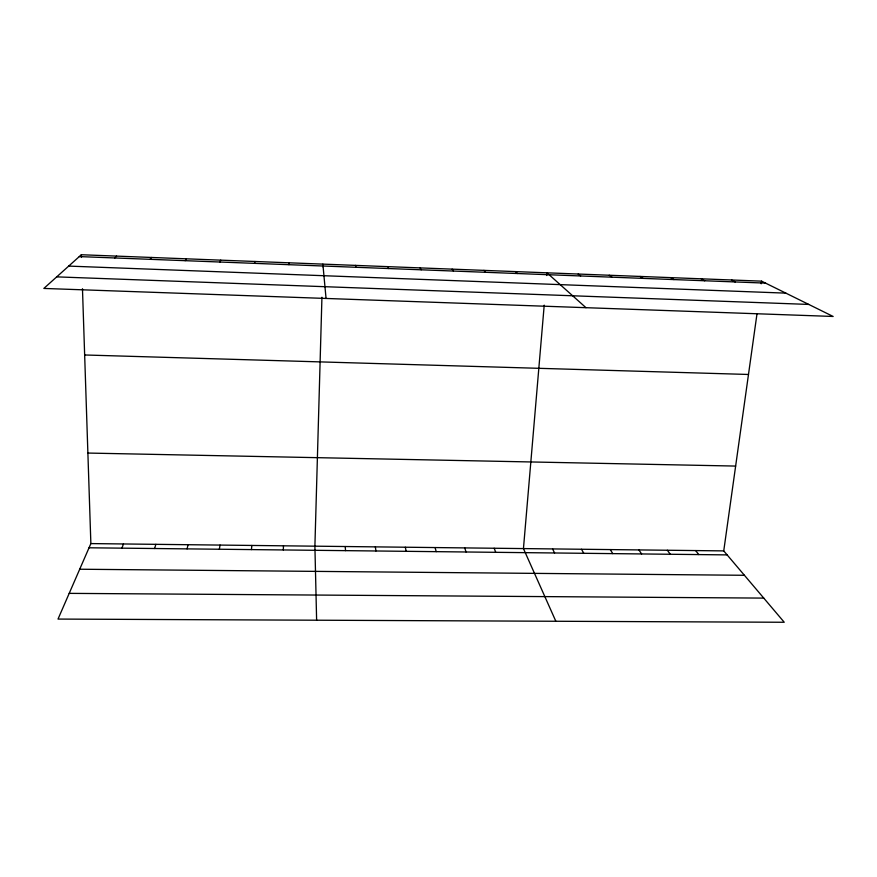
<?xml version="1.0" encoding="UTF-8"?>
<svg xmlns="http://www.w3.org/2000/svg" width="877" height="877" viewBox="0 0 877 877"><rect width="100%" height="100%" fill="white"/><g stroke="black" fill="none" stroke-linecap="round" stroke-linejoin="round"><path stroke-width="1.32" d="M321.936 297.259L314.898 546.174L316.619 620.203M322.802 266.772L322.868 264.12L326.058 298.454M283.304 549.945L283.479 545.812M288.917 264.69L289.048 262.804M544.211 305.174L523.448 548.585L555.843 621.256M546.744 275.521L546.974 272.824L585.979 307.684M251.425 549.594L251.863 545.45M82.471 288.73L90.868 543.587L58.014 619.074L784.246 622.264L723.744 550.899L756.95 314.109M761.203 283.786L761.576 281.155L81.342 254.736L43.85 288.434L833.15 316.465L761.576 281.155M219.349 549.232L220.061 545.077M254.549 263.363L254.999 261.478M187.075 548.881L188.062 544.705M154.604 548.52L155.865 544.332M121.925 548.147L123.46 543.959M219.963 262.026L220.719 260.151M185.146 260.688L186.22 258.814M150.099 259.329L151.502 257.465M114.81 257.97L116.542 256.106M69.195 593.367L763.768 598.103M79.708 569.228L744.43 575.29M90.868 543.587L723.744 550.899M89.037 547.785L727.143 554.9M87.886 453.058L735.639 466.071M84.652 354.977L748.487 374.468M56.72 276.869L808.758 304.429M79.281 256.588L765.555 283.118M68.713 266.093L785.869 293.137M731.484 279.982L735.2 281.945M701.194 278.809L704.669 280.761M670.73 277.625L673.942 279.577M640.078 276.43L643.038 278.382M609.23 275.235L611.927 277.176M578.206 274.03L580.629 275.97M515.555 271.596L517.441 273.525M483.94 270.368L485.551 272.298M695.625 550.57L698.794 554.582M667.331 550.241L670.291 554.264M452.137 269.14L453.464 271.048M638.884 549.912L641.613 553.946M610.271 549.583L612.771 553.617M581.495 549.254L583.775 553.299M420.127 267.891L421.168 269.809M552.554 548.914L554.593 552.97M387.908 266.641L388.664 268.548M494.168 548.246L495.746 552.313M464.722 547.906L466.06 551.984M435.102 547.566L436.198 551.655M355.492 265.38L355.963 267.288M405.317 547.215L406.161 551.315M375.356 546.875L375.948 550.986M345.209 546.524L345.56 550.646M81.342 254.736L81.44 257.454"/></g></svg>
